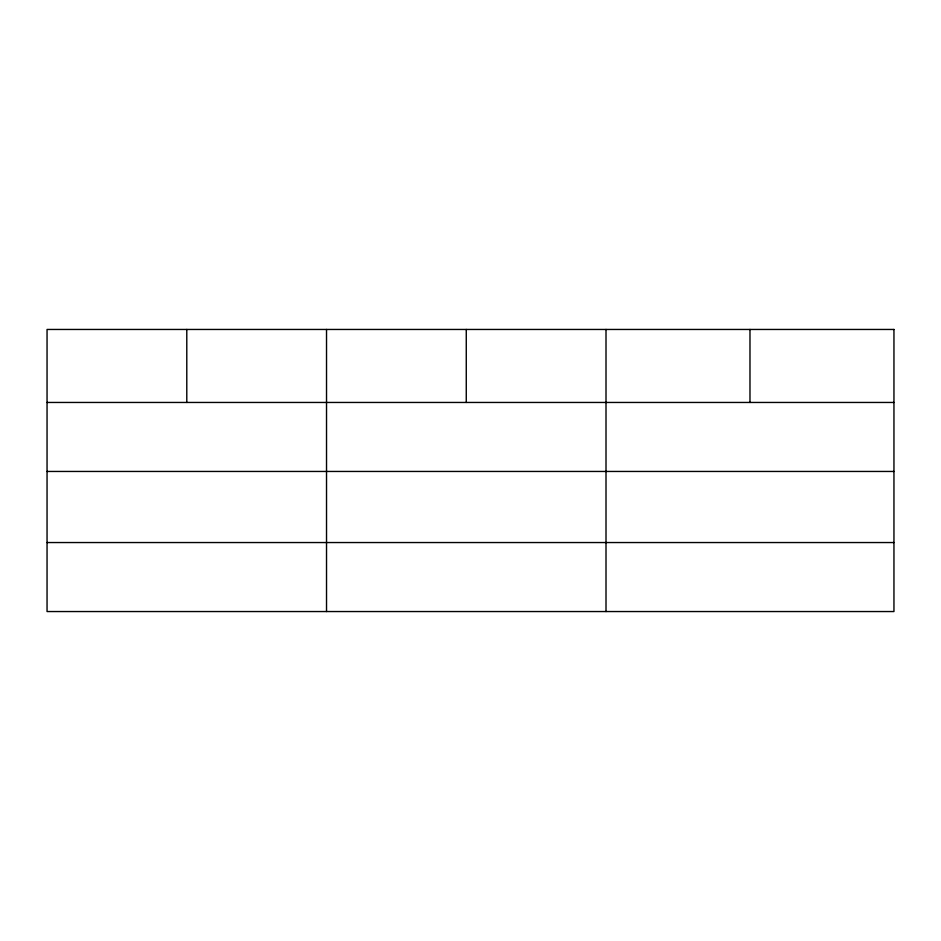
<?xml version="1.0" encoding="UTF-8"?>
<svg xmlns="http://www.w3.org/2000/svg" width="941" height="941" viewBox="0 0 941 941"><rect width="100%" height="100%" fill="white"/><g stroke="black" fill="none" stroke-linecap="round" stroke-linejoin="round"><path stroke-width="1.41" d="M47.05 402.454L893.95 402.454M47.05 471.453L893.95 471.453M47.05 542.545L893.95 542.545M749.977 329.456L749.977 402.454M606.004 329.456L606.004 611.544M466.265 329.456L466.265 402.454M326.527 329.456L326.527 611.544M186.789 329.456L186.789 402.454M893.95 329.456L47.05 329.456L47.05 611.544L893.95 611.544L893.95 329.456"/></g></svg>
